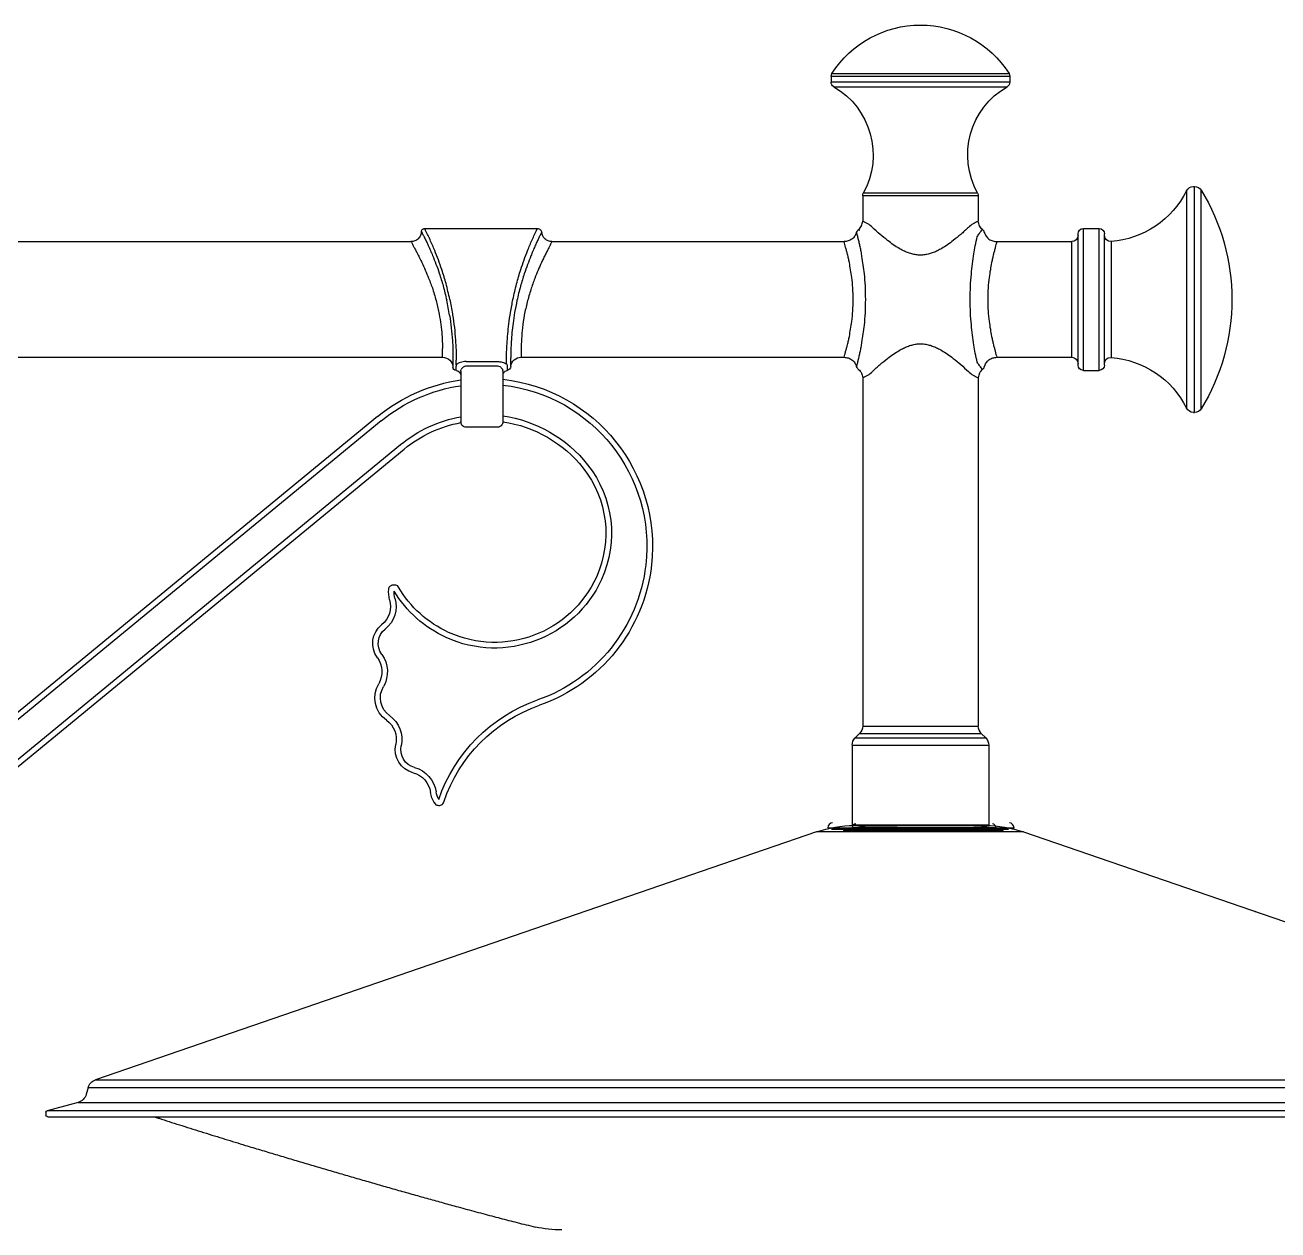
# Model space of a CAD drawing. Extents: x 31 to 149, y 42 to 256.
# Drawn here: x 60.93 to 103.48, y 211.37 to 252.29 of the extents above; entities that cross this region are included whole.
import ezdxf

# ---------------------------------------------------------------- set-up
doc = ezdxf.new("R2010")
doc.units = 0
doc.layers.add('LIVELLO_1', color=160, linetype='Continuous')

# ---------------------------------------------------------------- blocks, each defined once
blk = doc.blocks.new('AI9-BLK1')
at = {"layer": 'LIVELLO_1', "color": 7}
for p, q in [((-0.857, 101.782), (5.156, 101.782)), ((5.184, 101.685), (-0.884, 101.685)), ((-0.884, 101.685), (-0.884, 101.487)), ((5.184, 101.487), (-0.884, 101.487)), ((-0.795, 101.334), (5.092, 101.334)), ((5.184, 101.685), (5.184, 101.487)), ((11.419, 97.948), (11.457, 97.948)), ((11.457, 90.271), (11.457, 97.948)), ((4.112, 97.63), (0.187, 97.63)), ((0.187, 97.63), (0.187, 96.764)), ((4.09, 97.717), (0.206, 97.717)), ((4.112, 97.63), (4.112, 96.764)), ((11.181, 97.798), (11.181, 90.421)), ((11.685, 90.398), (11.685, 97.815)), ((-14.684, 96.519), (-10.866, 96.519)), ((7.502, 91.875), (7.502, 96.34)), ((7.68, 96.519), (8.216, 96.519)), ((7.68, 91.7), (7.68, 96.519)), ((8.216, 91.7), (8.216, 96.519)), ((8.397, 91.875), (8.397, 96.34)), ((-38.667, 96.072), (-15.154, 96.072)), ((-10.366, 96.072), (-0.444, 96.072)), ((4.741, 96.072), (7.287, 96.072)), ((7.287, 92.145), (7.287, 96.072)), ((8.622, 96.081), (8.622, 92.136)), ((-14.082, 92.145), (-14.082, 92.438)), ((-11.411, 92.408), (-11.411, 92.145)), ((-39.712, 92.145), (-14.082, 92.145)), ((-13.727, 92.143), (-13.727, 91.802)), ((-13.623, 91.887), (-13.623, 92.049)), ((-13.282, 91.999), (-12.208, 91.999)), ((-11.906, 91.923), (-11.906, 92.018)), ((-11.762, 91.831), (-11.762, 92.13)), ((-11.411, 92.145), (-0.444, 92.145)), ((4.741, 92.145), (7.287, 92.145)), ((-13.623, 91.7), (-13.623, 91.846)), ((-13.457, 91.68), (-13.457, 89.964)), ((-12.208, 91.841), (-13.282, 91.841)), ((-12.032, 91.684), (-12.032, 89.951)), ((-11.882, 91.85), (-11.882, 91.7)), ((7.68, 91.7), (8.216, 91.7)), ((0.187, 91.451), (0.187, 79.622)), ((4.112, 91.451), (4.112, 79.622)), ((11.419, 90.271), (11.457, 90.271)), ((-16.288, 90.136), (-34.076, 75.512)), ((-16.166, 89.982), (-33.953, 75.36)), ((-13.457, 89.949), (-13.457, 89.926)), ((-12.208, 89.769), (-13.282, 89.769)), ((-33.293, 74.556), (-15.505, 89.179)), ((-33.169, 74.409), (-15.383, 89.029)), ((0.187, 79.622), (4.112, 79.622)), ((-0.066, 79.226), (0.081, 79.371)), ((-0.066, 79.226), (4.364, 79.226)), ((0.081, 79.371), (4.214, 79.371)), ((4.364, 79.226), (4.214, 79.371)), ((-0.17, 78.97), (4.469, 78.97)), ((-0.17, 78.97), (-0.17, 76.264)), ((4.469, 78.97), (4.469, 76.264)), ((-0.998, 76.166), (5.328, 76.166)), ((-0.17, 76.264), (4.469, 76.264)), ((-0.17, 76.172), (4.715, 76.172)), ((-0.097, 76.243), (0.983, 76.243)), ((0.526, 76.233), (1.359, 76.233)), ((4.358, 76.243), (0.987, 76.243)), ((3.964, 76.233), (1.364, 76.233)), ((-1.382, 76.027), (-25.867, 67.607)), ((5.643, 76.027), (-1.382, 76.027)), ((5.139, 76.11), (-0.872, 76.11)), ((5.643, 76.027), (30.128, 67.607)), ((-26.12, 67.339), (-26.182, 67.118)), ((30.379, 67.339), (-26.12, 67.339)), ((-25.867, 67.607), (30.128, 67.607)), ((-26.46, 66.842), (-27.507, 66.56)), ((-26.46, 66.842), (30.719, 66.842)), ((-27.549, 66.504), (-27.549, 66.41)), ((31.766, 66.56), (-27.507, 66.56)), ((-27.49, 66.35), (31.75, 66.35))]:
    blk.add_line(p, q, dxfattribs=at)
blk.add_lwpolyline([(-13.457, 89.949), (-13.457, 89.955), (-13.457, 89.964)], dxfattribs=at)
for points in [[(-0.857, 101.782), (-0.2, 102.808), (0.932, 103.427), (2.148, 103.427)], [(2.148, 103.427), (3.365, 103.427), (4.498, 102.808), (5.156, 101.782)], [(-0.884, 101.685), (-0.884, 101.72), (-0.876, 101.753), (-0.857, 101.782)], [(5.156, 101.782), (5.17, 101.753), (5.184, 101.72), (5.184, 101.685)], [(-0.795, 101.334), (-0.855, 101.365), (-0.884, 101.423), (-0.884, 101.487)], [(-0.795, 101.334), (0.47, 100.6), (0.914, 98.993), (0.206, 97.717)], [(4.09, 97.717), (3.382, 98.993), (3.828, 100.6), (5.092, 101.334)], [(5.184, 101.487), (5.184, 101.423), (5.145, 101.365), (5.092, 101.334)], [(11.181, 97.798), (11.226, 97.886), (11.319, 97.948), (11.419, 97.948)], [(11.457, 97.948), (11.551, 97.948), (11.636, 97.894), (11.685, 97.815)], [(0.187, 97.63), (0.187, 97.663), (0.194, 97.691), (0.206, 97.717)], [(4.09, 97.717), (4.103, 97.691), (4.112, 97.663), (4.112, 97.63)], [(11.181, 97.798), (10.692, 96.814), (9.718, 96.16), (8.622, 96.081)], [(11.685, 97.815), (12.364, 96.7), (12.725, 95.414), (12.725, 94.11)], [(7.502, 96.284), (7.502, 96.17), (7.408, 96.072), (7.287, 96.072)], [(7.502, 96.34), (7.502, 96.438), (7.581, 96.519), (7.68, 96.519)], [(8.216, 96.519), (8.316, 96.519), (8.397, 96.438), (8.397, 96.34)], [(-14.082, 92.145), (-13.889, 92.145), (-13.733, 91.993), (-13.727, 91.802)], [(-11.762, 91.831), (-11.746, 92.008), (-11.589, 92.145), (-11.411, 92.145)], [(7.287, 92.145), (7.408, 92.145), (7.502, 92.049), (7.502, 91.931)], [(8.622, 92.136), (9.718, 92.056), (10.692, 91.403), (11.181, 90.421)], [(-13.623, 91.7), (-13.68, 91.7), (-13.723, 91.75), (-13.727, 91.802)], [(-13.623, 91.7), (-13.531, 91.692), (-13.457, 91.615), (-13.457, 91.519)], [(-12.014, 91.607), (-11.987, 91.659), (-11.941, 91.692), (-11.882, 91.7)], [(-11.762, 91.831), (-11.772, 91.765), (-11.819, 91.711), (-11.882, 91.7)], [(7.68, 91.7), (7.581, 91.7), (7.502, 91.779), (7.502, 91.875)], [(8.397, 91.875), (8.397, 91.779), (8.316, 91.7), (8.216, 91.7)], [(-16.288, 90.136), (-15.475, 90.799), (-14.498, 91.231), (-13.457, 91.374)], [(-16.166, 89.982), (-15.39, 90.62), (-14.454, 91.038), (-13.457, 91.179)], [(11.419, 90.271), (11.319, 90.271), (11.226, 90.33), (11.181, 90.421)], [(-15.505, 89.179), (-14.914, 89.663), (-14.21, 89.991), (-13.457, 90.126)], [(-15.383, 89.029), (-14.826, 89.486), (-14.165, 89.796), (-13.457, 89.926)], [(-12.032, 90.153), (-10.894, 89.991), (-9.864, 89.397), (-9.154, 88.497)], [(-12.032, 89.958), (-10.955, 89.796), (-9.979, 89.233), (-9.305, 88.379)], [(-9.154, 88.497), (-8.276, 87.39), (-8.097, 85.885), (-8.68, 84.603)], [(-15.88, 83.913), (-15.909, 84.03), (-15.922, 84.148), (-15.909, 84.267)], [(-15.88, 83.913), (-15.788, 83.6), (-15.892, 83.265), (-16.15, 83.06)], [(-15.699, 83.967), (-15.586, 83.579), (-15.718, 83.166), (-16.032, 82.916)], [(-15.699, 83.967), (-15.72, 84.046), (-15.732, 84.129), (-15.726, 84.208)], [(-16.294, 81.944), (-16.554, 82.298), (-16.487, 82.794), (-16.15, 83.06)], [(-16.146, 82.054), (-16.343, 82.329), (-16.294, 82.709), (-16.032, 82.916)], [(-16.294, 81.944), (-16.105, 81.685), (-16.087, 81.336), (-16.249, 81.059)], [(-16.146, 82.054), (-15.909, 81.735), (-15.89, 81.305), (-16.087, 80.962)], [(-15.986, 79.82), (-16.383, 80.102), (-16.503, 80.644), (-16.249, 81.059)], [(-15.88, 79.975), (-16.194, 80.198), (-16.288, 80.632), (-16.087, 80.962)], [(-14.21, 77.128), (-13.672, 78.713), (-12.427, 79.959), (-10.853, 80.509)], [(-14.037, 77.042), (-13.518, 78.584), (-12.319, 79.795), (-10.786, 80.328)], [(-15.986, 79.82), (-15.726, 79.637), (-15.598, 79.311), (-15.669, 78.995)], [(-15.88, 79.975), (-15.554, 79.745), (-15.401, 79.344), (-15.484, 78.953)], [(0.187, 79.622), (0.187, 79.529), (0.147, 79.437), (0.081, 79.371)], [(4.214, 79.371), (4.152, 79.437), (4.112, 79.529), (4.112, 79.622)], [(-0.17, 78.97), (-0.17, 79.068), (-0.133, 79.155), (-0.066, 79.226)], [(4.364, 79.226), (4.431, 79.155), (4.469, 79.068), (4.469, 78.97)], [(-15.082, 78.033), (-15.501, 78.141), (-15.76, 78.569), (-15.669, 78.995)], [(-15.03, 78.216), (-15.354, 78.301), (-15.554, 78.627), (-15.484, 78.953)], [(-15.082, 78.033), (-14.764, 77.954), (-14.533, 77.686), (-14.49, 77.369)], [(-15.03, 78.216), (-14.644, 78.114), (-14.356, 77.786), (-14.301, 77.391)], [(-14.354, 77.005), (-14.423, 77.115), (-14.469, 77.236), (-14.49, 77.369)], [(-14.21, 77.128), (-14.256, 77.209), (-14.286, 77.298), (-14.301, 77.391)], [(-1.382, 76.027), (-0.97, 76.17), (-0.535, 76.243), (-0.097, 76.243)], [(-0.838, 76.338), (-0.925, 76.328), (-0.989, 76.258), (-0.998, 76.166)], [(-0.046, 76.305), (-0.115, 76.297), (-0.164, 76.241), (-0.17, 76.172)], [(3.964, 76.233), (4.303, 76.233), (4.638, 76.174), (4.958, 76.064)], [(4.358, 76.243), (4.794, 76.243), (5.23, 76.17), (5.643, 76.027)], [(4.715, 76.172), (4.707, 76.241), (4.654, 76.297), (4.592, 76.305)], [(5.328, 76.166), (5.32, 76.258), (5.251, 76.328), (5.17, 76.338)], [(-26.12, 67.339), (-26.086, 67.465), (-25.993, 67.565), (-25.867, 67.607)], [(-26.182, 67.118), (-26.218, 66.981), (-26.324, 66.878), (-26.46, 66.842)], [(-27.549, 66.504), (-27.549, 66.531), (-27.533, 66.554), (-27.507, 66.56)], [(-27.49, 66.35), (-27.521, 66.35), (-27.549, 66.379), (-27.549, 66.41)], [(-10.029, 62.51), (-10.33, 62.51), (-10.632, 62.541), (-10.926, 62.609)]]:
    blk.add_open_spline(points, degree=3, dxfattribs=at)
for points, knots in [([(0.043, 96.479), (0.086, 96.521), (0.126, 96.558), (0.147, 96.61), (0.173, 96.652), (0.177, 96.712), (0.187, 96.764)], [0, 0, 0, 0, 1, 1, 1, 2, 2, 2, 2]), ([(0.517, 96.556), (0.47, 96.6), (0.419, 96.644), (0.362, 96.677), (0.309, 96.714), (0.244, 96.739), (0.187, 96.764)], [0, 0, 0, 0, 1, 1, 1, 2, 2, 2, 2]), ([(4.112, 96.764), (4.05, 96.739), (3.99, 96.714), (3.937, 96.677), (3.879, 96.644), (3.828, 96.6), (3.779, 96.556)], [0, 0, 0, 0, 1, 1, 1, 2, 2, 2, 2]), ([(4.252, 96.479), (4.214, 96.521), (4.173, 96.558), (4.152, 96.61), (4.127, 96.652), (4.122, 96.712), (4.112, 96.764)], [0, 0, 0, 0, 1, 1, 1, 2, 2, 2, 2]), ([(-14.796, 96.415), (-14.807, 96.372), (-14.807, 96.322), (-14.826, 96.282), (-14.845, 96.243), (-14.871, 96.201), (-14.907, 96.172), (-14.941, 96.137), (-14.981, 96.112), (-15.02, 96.097), (-15.06, 96.085), (-15.111, 96.077), (-15.154, 96.072)], [0, 0, 0, 0, 1, 1, 1, 2, 2, 2, 3, 3, 3, 4, 4, 4, 4]), ([(-14.796, 96.415), (-14.796, 96.43), (-14.79, 96.448), (-14.784, 96.463), (-14.778, 96.477), (-14.766, 96.488), (-14.752, 96.494), (-14.746, 96.509), (-14.733, 96.511), (-14.72, 96.511), (-14.713, 96.519), (-14.699, 96.519), (-14.69, 96.519)], [0, 0, 0, 0, 1, 1, 1, 2, 2, 2, 3, 3, 3, 4, 4, 4, 4]), ([(-14.796, 96.415), (-14.778, 96.382), (-14.76, 96.342), (-14.746, 96.309), (-14.727, 96.274), (-14.705, 96.241), (-14.69, 96.201), (-14.667, 96.16), (-14.646, 96.112), (-14.624, 96.068), (-14.605, 96.025), (-14.579, 95.981), (-14.565, 95.937), (-14.539, 95.883), (-14.516, 95.829), (-14.492, 95.771), (-14.469, 95.719), (-14.443, 95.659), (-14.423, 95.605), (-14.38, 95.505), (-14.341, 95.41), (-14.305, 95.31), (-14.267, 95.21), (-14.224, 95.107), (-14.195, 95.001), (-14.145, 94.859), (-14.101, 94.712), (-14.058, 94.573), (-14.019, 94.409), (-13.978, 94.247), (-13.94, 94.085)], [0, 0, 0, 0, 1, 1, 1, 2, 2, 2, 3, 3, 3, 4, 4, 4, 5, 5, 5, 6, 6, 6, 7, 7, 7, 8, 8, 8, 9, 9, 9, 10, 10, 10, 10]), ([(-13.835, 94.11), (-13.875, 94.286), (-13.916, 94.463), (-13.962, 94.646), (-14.007, 94.801), (-14.052, 94.963), (-14.108, 95.123), (-14.145, 95.229), (-14.184, 95.341), (-14.224, 95.458), (-14.263, 95.559), (-14.305, 95.667), (-14.348, 95.769), (-14.374, 95.831), (-14.399, 95.894), (-14.423, 95.954), (-14.454, 96.014), (-14.48, 96.081), (-14.506, 96.137), (-14.533, 96.201), (-14.565, 96.263), (-14.59, 96.317), (-14.62, 96.382), (-14.652, 96.44), (-14.684, 96.502)], [0, 0, 0, 0, 1, 1, 1, 2, 2, 2, 3, 3, 3, 4, 4, 4, 5, 5, 5, 6, 6, 6, 7, 7, 7, 8, 8, 8, 8]), ([(-11.906, 92.018), (-11.904, 92.122), (-11.904, 92.224), (-11.904, 92.325), (-11.902, 92.419), (-11.896, 92.508), (-11.892, 92.6), (-11.882, 92.714), (-11.876, 92.824), (-11.866, 92.936), (-11.851, 93.046), (-11.845, 93.162), (-11.827, 93.277), (-11.813, 93.41), (-11.795, 93.54), (-11.772, 93.671), (-11.75, 93.815), (-11.717, 93.964), (-11.691, 94.11), (-11.651, 94.286), (-11.614, 94.463), (-11.566, 94.641), (-11.525, 94.799), (-11.478, 94.963), (-11.423, 95.123), (-11.387, 95.229), (-11.351, 95.339), (-11.31, 95.453), (-11.273, 95.559), (-11.234, 95.663), (-11.194, 95.765), (-11.168, 95.831), (-11.145, 95.894), (-11.115, 95.954), (-11.092, 96.014), (-11.064, 96.081), (-11.038, 96.137), (-11.013, 96.201), (-10.983, 96.259), (-10.955, 96.317), (-10.926, 96.382), (-10.898, 96.44), (-10.866, 96.502)], [0, 0, 0, 0, 1, 1, 1, 2, 2, 2, 3, 3, 3, 4, 4, 4, 5, 5, 5, 6, 6, 6, 7, 7, 7, 8, 8, 8, 9, 9, 9, 10, 10, 10, 11, 11, 11, 12, 12, 12, 13, 13, 13, 14, 14, 14, 14]), ([(-10.715, 96.386), (-10.737, 96.355), (-10.754, 96.322), (-10.768, 96.284), (-10.79, 96.251), (-10.804, 96.216), (-10.821, 96.18), (-10.841, 96.137), (-10.866, 96.091), (-10.888, 96.047), (-10.902, 96.004), (-10.924, 95.96), (-10.942, 95.917), (-10.971, 95.861), (-10.991, 95.809), (-11.015, 95.75), (-11.038, 95.694), (-11.062, 95.642), (-11.081, 95.586), (-11.123, 95.491), (-11.157, 95.395), (-11.194, 95.291), (-11.232, 95.192), (-11.271, 95.092), (-11.306, 94.984), (-11.351, 94.845), (-11.393, 94.699), (-11.434, 94.558), (-11.478, 94.398), (-11.517, 94.238), (-11.553, 94.074)], [0, 0, 0, 0, 1, 1, 1, 2, 2, 2, 3, 3, 3, 4, 4, 4, 5, 5, 5, 6, 6, 6, 7, 7, 7, 8, 8, 8, 9, 9, 9, 10, 10, 10, 10]), ([(-10.859, 96.519), (-10.841, 96.519), (-10.823, 96.517), (-10.806, 96.511), (-10.792, 96.502), (-10.772, 96.488), (-10.766, 96.477), (-10.749, 96.469), (-10.739, 96.455), (-10.728, 96.44), (-10.725, 96.423), (-10.721, 96.405), (-10.715, 96.386)], [0, 0, 0, 0, 1, 1, 1, 2, 2, 2, 3, 3, 3, 4, 4, 4, 4]), ([(-10.366, 96.072), (-10.405, 96.077), (-10.449, 96.081), (-10.49, 96.095), (-10.53, 96.11), (-10.571, 96.133), (-10.602, 96.162), (-10.634, 96.191), (-10.664, 96.228), (-10.679, 96.266), (-10.696, 96.305), (-10.705, 96.346), (-10.715, 96.386)], [0, 0, 0, 0, 1, 1, 1, 2, 2, 2, 3, 3, 3, 4, 4, 4, 4]), ([(-0.019, 96.386), (-0.038, 96.346), (-0.058, 96.301), (-0.08, 96.263), (-0.106, 96.222), (-0.138, 96.187), (-0.178, 96.16), (-0.221, 96.133), (-0.261, 96.11), (-0.306, 96.095), (-0.351, 96.081), (-0.399, 96.077), (-0.444, 96.072)], [0, 0, 0, 0, 1, 1, 1, 2, 2, 2, 3, 3, 3, 4, 4, 4, 4]), ([(-0.019, 96.386), (-0.008, 96.407), (-0.004, 96.428), (0.005, 96.44), (0.013, 96.457), (0.025, 96.469), (0.043, 96.479)], [0, 0, 0, 0, 1, 1, 1, 2, 2, 2, 2]), ([(0.291, 94.11), (0.285, 94.259), (0.285, 94.413), (0.277, 94.566), (0.27, 94.704), (0.26, 94.843), (0.244, 94.98), (0.234, 95.078), (0.222, 95.181), (0.206, 95.279), (0.194, 95.375), (0.177, 95.472), (0.163, 95.566), (0.155, 95.618), (0.147, 95.676), (0.134, 95.734), (0.126, 95.782), (0.115, 95.838), (0.102, 95.894), (0.092, 95.937), (0.081, 95.983), (0.072, 96.027), (0.062, 96.072), (0.049, 96.118), (0.037, 96.168), (0.025, 96.201), (0.021, 96.243), (0.011, 96.28), (0.003, 96.313), (-0.008, 96.353), (-0.019, 96.386)], [0, 0, 0, 0, 1, 1, 1, 2, 2, 2, 3, 3, 3, 4, 4, 4, 5, 5, 5, 6, 6, 6, 7, 7, 7, 8, 8, 8, 9, 9, 9, 10, 10, 10, 10]), ([(0.043, 96.479), (0.049, 96.477), (0.053, 96.469), (0.055, 96.463), (0.062, 96.463), (0.064, 96.457), (0.07, 96.455)], [0, 0, 0, 0, 1, 1, 1, 2, 2, 2, 2]), ([(3.779, 96.556), (3.692, 96.477), (3.603, 96.394), (3.518, 96.313), (3.433, 96.249), (3.35, 96.178), (3.262, 96.112), (3.201, 96.058), (3.133, 96.014), (3.069, 95.966), (3.002, 95.923), (2.935, 95.877), (2.87, 95.838), (2.825, 95.813), (2.775, 95.786), (2.731, 95.763), (2.678, 95.74), (2.639, 95.719), (2.584, 95.701), (2.54, 95.682), (2.491, 95.667), (2.442, 95.657), (2.395, 95.642), (2.346, 95.632), (2.294, 95.626), (2.244, 95.618), (2.199, 95.613), (2.148, 95.613), (2.099, 95.613), (2.048, 95.618), (2.002, 95.626), (1.953, 95.632), (1.9, 95.642), (1.853, 95.657), (1.806, 95.667), (1.752, 95.682), (1.708, 95.701), (1.659, 95.719), (1.614, 95.744), (1.568, 95.763), (1.517, 95.786), (1.476, 95.813), (1.429, 95.838), (1.362, 95.877), (1.296, 95.923), (1.227, 95.966), (1.164, 96.014), (1.098, 96.06), (1.034, 96.112), (0.947, 96.178), (0.859, 96.249), (0.78, 96.317), (0.689, 96.394), (0.604, 96.477), (0.517, 96.556)], [0, 0, 0, 0, 1, 1, 1, 2, 2, 2, 3, 3, 3, 4, 4, 4, 5, 5, 5, 6, 6, 6, 7, 7, 7, 8, 8, 8, 9, 9, 9, 10, 10, 10, 11, 11, 11, 12, 12, 12, 13, 13, 13, 14, 14, 14, 15, 15, 15, 16, 16, 16, 17, 17, 17, 18, 18, 18, 18]), ([(3.835, 94.11), (3.841, 94.259), (3.841, 94.413), (3.848, 94.566), (3.854, 94.699), (3.861, 94.832), (3.877, 94.971), (3.889, 95.086), (3.899, 95.204), (3.916, 95.32), (3.928, 95.431), (3.944, 95.547), (3.96, 95.657), (3.978, 95.75), (3.995, 95.844), (4.011, 95.933), (4.033, 96.035), (4.056, 96.137), (4.076, 96.241)], [0, 0, 0, 0, 1, 1, 1, 2, 2, 2, 3, 3, 3, 4, 4, 4, 5, 5, 5, 6, 6, 6, 6]), ([(4.076, 96.241), (4.103, 96.28), (4.122, 96.313), (4.152, 96.353), (4.173, 96.386), (4.203, 96.423), (4.23, 96.457), (4.234, 96.463), (4.237, 96.463), (4.246, 96.469), (4.246, 96.477), (4.248, 96.477), (4.252, 96.479)], [0, 0, 0, 0, 1, 1, 1, 2, 2, 2, 3, 3, 3, 4, 4, 4, 4]), ([(4.252, 96.479), (4.267, 96.469), (4.279, 96.457), (4.295, 96.44), (4.303, 96.428), (4.307, 96.407), (4.317, 96.386)], [0, 0, 0, 0, 1, 1, 1, 2, 2, 2, 2]), ([(4.317, 96.386), (4.335, 96.342), (4.352, 96.301), (4.378, 96.263), (4.403, 96.222), (4.441, 96.187), (4.475, 96.16), (4.514, 96.128), (4.556, 96.11), (4.601, 96.095), (4.648, 96.081), (4.694, 96.077), (4.741, 96.072)], [0, 0, 0, 0, 1, 1, 1, 2, 2, 2, 3, 3, 3, 4, 4, 4, 4]), ([(8.622, 96.081), (8.506, 96.072), (8.403, 96.16), (8.397, 96.274), (8.397, 96.274), (8.397, 96.295), (8.397, 96.295)], [0, 0, 0, 0, 1, 1, 1, 2, 2, 2, 2]), ([(-15.154, 96.072), (-15.137, 96.043), (-15.119, 96.014), (-15.103, 95.981), (-15.086, 95.948), (-15.071, 95.919), (-15.052, 95.888), (-15.03, 95.848), (-15.009, 95.809), (-14.99, 95.769), (-14.967, 95.734), (-14.95, 95.692), (-14.928, 95.657), (-14.901, 95.605), (-14.877, 95.555), (-14.856, 95.505), (-14.831, 95.464), (-14.807, 95.41), (-14.784, 95.366), (-14.746, 95.279), (-14.705, 95.192), (-14.667, 95.104), (-14.628, 95.015), (-14.59, 94.924), (-14.554, 94.83), (-14.504, 94.704), (-14.456, 94.579), (-14.411, 94.45), (-14.367, 94.309), (-14.329, 94.166), (-14.286, 94.022)], [0, 0, 0, 0, 1, 1, 1, 2, 2, 2, 3, 3, 3, 4, 4, 4, 5, 5, 5, 6, 6, 6, 7, 7, 7, 8, 8, 8, 9, 9, 9, 10, 10, 10, 10]), ([(-10.366, 96.072), (-10.379, 96.043), (-10.396, 96.01), (-10.413, 95.981), (-10.428, 95.948), (-10.447, 95.919), (-10.462, 95.888), (-10.481, 95.848), (-10.5, 95.809), (-10.522, 95.769), (-10.543, 95.734), (-10.562, 95.688), (-10.583, 95.651), (-10.607, 95.599), (-10.632, 95.555), (-10.654, 95.505), (-10.677, 95.46), (-10.705, 95.41), (-10.721, 95.36), (-10.766, 95.275), (-10.8, 95.19), (-10.836, 95.098), (-10.877, 95.007), (-10.91, 94.92), (-10.949, 94.826), (-10.995, 94.697), (-11.044, 94.573), (-11.081, 94.446), (-11.127, 94.303), (-11.168, 94.157), (-11.206, 94.016)], [0, 0, 0, 0, 1, 1, 1, 2, 2, 2, 3, 3, 3, 4, 4, 4, 5, 5, 5, 6, 6, 6, 7, 7, 7, 8, 8, 8, 9, 9, 9, 10, 10, 10, 10]), ([(-0.138, 94.11), (-0.138, 94.241), (-0.144, 94.367), (-0.151, 94.502), (-0.16, 94.621), (-0.168, 94.737), (-0.184, 94.857), (-0.194, 94.943), (-0.206, 95.028), (-0.223, 95.117), (-0.236, 95.198), (-0.253, 95.279), (-0.265, 95.362), (-0.276, 95.403), (-0.287, 95.458), (-0.296, 95.503), (-0.306, 95.547), (-0.316, 95.597), (-0.33, 95.642), (-0.338, 95.68), (-0.349, 95.719), (-0.359, 95.761), (-0.368, 95.8), (-0.379, 95.838), (-0.393, 95.877), (-0.399, 95.91), (-0.408, 95.944), (-0.419, 95.975), (-0.429, 96.006), (-0.438, 96.037), (-0.444, 96.072)], [0, 0, 0, 0, 1, 1, 1, 2, 2, 2, 3, 3, 3, 4, 4, 4, 5, 5, 5, 6, 6, 6, 7, 7, 7, 8, 8, 8, 9, 9, 9, 10, 10, 10, 10]), ([(4.741, 96.072), (4.737, 96.037), (4.726, 96.006), (4.713, 95.975), (4.707, 95.944), (4.694, 95.91), (4.688, 95.877), (4.677, 95.838), (4.666, 95.8), (4.658, 95.761), (4.648, 95.719), (4.636, 95.68), (4.626, 95.642), (4.616, 95.597), (4.605, 95.547), (4.594, 95.503), (4.586, 95.458), (4.575, 95.403), (4.565, 95.362), (4.549, 95.279), (4.533, 95.198), (4.522, 95.117), (4.504, 95.028), (4.492, 94.943), (4.482, 94.857), (4.467, 94.737), (4.452, 94.621), (4.445, 94.502), (4.441, 94.367), (4.437, 94.241), (4.433, 94.11)], [0, 0, 0, 0, 1, 1, 1, 2, 2, 2, 3, 3, 3, 4, 4, 4, 5, 5, 5, 6, 6, 6, 7, 7, 7, 8, 8, 8, 9, 9, 9, 10, 10, 10, 10]), ([(-13.844, 93.57), (-13.859, 93.659), (-13.873, 93.746), (-13.887, 93.829), (-13.905, 93.914), (-13.92, 93.999), (-13.94, 94.085)], [0, 0, 0, 0, 1, 1, 1, 2, 2, 2, 2]), ([(-13.835, 94.11), (-13.822, 94.029), (-13.806, 93.95), (-13.79, 93.869), (-13.771, 93.783), (-13.763, 93.703), (-13.745, 93.622), (-13.745, 93.615), (-13.744, 93.611), (-13.739, 93.603), (-13.739, 93.603), (-13.739, 93.586), (-13.739, 93.586), (-13.716, 93.441), (-13.701, 93.302), (-13.68, 93.156), (-13.663, 93.015), (-13.652, 92.874), (-13.644, 92.728), (-13.633, 92.614), (-13.629, 92.506), (-13.623, 92.392), (-13.623, 92.282), (-13.623, 92.168), (-13.623, 92.049)], [0, 0, 0, 0, 1, 1, 1, 2, 2, 2, 3, 3, 3, 4, 4, 4, 5, 5, 5, 6, 6, 6, 7, 7, 7, 8, 8, 8, 8]), ([(-11.553, 94.074), (-11.583, 93.941), (-11.608, 93.804), (-11.634, 93.671), (-11.655, 93.549), (-11.677, 93.426), (-11.685, 93.302), (-11.702, 93.192), (-11.713, 93.092), (-11.726, 92.986), (-11.734, 92.88), (-11.74, 92.776), (-11.748, 92.672), (-11.75, 92.589), (-11.758, 92.5), (-11.76, 92.419), (-11.762, 92.321), (-11.762, 92.228), (-11.762, 92.13)], [0, 0, 0, 0, 1, 1, 1, 2, 2, 2, 3, 3, 3, 4, 4, 4, 5, 5, 5, 6, 6, 6, 6]), ([(-0.444, 92.145), (-0.438, 92.178), (-0.429, 92.209), (-0.419, 92.24), (-0.408, 92.272), (-0.399, 92.307), (-0.393, 92.344), (-0.379, 92.377), (-0.368, 92.419), (-0.359, 92.458), (-0.349, 92.496), (-0.338, 92.537), (-0.33, 92.573), (-0.316, 92.621), (-0.306, 92.668), (-0.296, 92.714), (-0.287, 92.762), (-0.276, 92.807), (-0.265, 92.855), (-0.253, 92.938), (-0.236, 93.021), (-0.223, 93.1), (-0.206, 93.185), (-0.194, 93.277), (-0.184, 93.362), (-0.168, 93.476), (-0.16, 93.601), (-0.151, 93.715), (-0.144, 93.848), (-0.138, 93.979), (-0.138, 94.11)], [0, 0, 0, 0, 1, 1, 1, 2, 2, 2, 3, 3, 3, 4, 4, 4, 5, 5, 5, 6, 6, 6, 7, 7, 7, 8, 8, 8, 9, 9, 9, 10, 10, 10, 10]), ([(-0.019, 91.831), (-0.008, 91.864), (0.003, 91.904), (0.011, 91.937), (0.021, 91.974), (0.025, 92.018), (0.037, 92.049), (0.049, 92.097), (0.062, 92.143), (0.072, 92.19), (0.081, 92.234), (0.092, 92.282), (0.102, 92.325), (0.115, 92.379), (0.126, 92.438), (0.134, 92.488), (0.147, 92.541), (0.155, 92.6), (0.163, 92.652), (0.177, 92.745), (0.194, 92.843), (0.206, 92.938), (0.222, 93.036), (0.234, 93.14), (0.244, 93.237), (0.26, 93.376), (0.27, 93.513), (0.277, 93.653), (0.285, 93.804), (0.285, 93.956), (0.291, 94.11)], [0, 0, 0, 0, 1, 1, 1, 2, 2, 2, 3, 3, 3, 4, 4, 4, 5, 5, 5, 6, 6, 6, 7, 7, 7, 8, 8, 8, 9, 9, 9, 10, 10, 10, 10]), ([(4.076, 91.979), (4.056, 92.08), (4.033, 92.18), (4.011, 92.282), (3.995, 92.373), (3.978, 92.469), (3.96, 92.558), (3.944, 92.67), (3.928, 92.787), (3.916, 92.896), (3.899, 93.015), (3.889, 93.129), (3.877, 93.25), (3.861, 93.385), (3.854, 93.518), (3.848, 93.653), (3.841, 93.804), (3.841, 93.956), (3.835, 94.11)], [0, 0, 0, 0, 1, 1, 1, 2, 2, 2, 3, 3, 3, 4, 4, 4, 5, 5, 5, 6, 6, 6, 6]), ([(4.433, 94.11), (4.437, 93.979), (4.441, 93.848), (4.445, 93.715), (4.452, 93.601), (4.467, 93.476), (4.482, 93.362), (4.492, 93.277), (4.504, 93.185), (4.522, 93.1), (4.533, 93.021), (4.549, 92.938), (4.565, 92.855), (4.575, 92.807), (4.586, 92.762), (4.594, 92.714), (4.605, 92.668), (4.616, 92.621), (4.626, 92.573), (4.636, 92.537), (4.648, 92.496), (4.658, 92.458), (4.666, 92.419), (4.677, 92.377), (4.688, 92.344), (4.694, 92.307), (4.707, 92.272), (4.713, 92.24), (4.726, 92.209), (4.737, 92.178), (4.741, 92.145)], [0, 0, 0, 0, 1, 1, 1, 2, 2, 2, 3, 3, 3, 4, 4, 4, 5, 5, 5, 6, 6, 6, 7, 7, 7, 8, 8, 8, 9, 9, 9, 10, 10, 10, 10]), ([(12.725, 94.11), (12.725, 92.805), (12.364, 91.515), (11.685, 90.398), (11.636, 90.321), (11.551, 90.271), (11.457, 90.271)], [0, 0, 0, 0, 1, 1, 1, 2, 2, 2, 2]), ([(-14.286, 94.022), (-14.271, 93.954), (-14.254, 93.887), (-14.24, 93.815), (-14.222, 93.746), (-14.208, 93.677), (-14.195, 93.609)], [0, 0, 0, 0, 1, 1, 1, 2, 2, 2, 2]), ([(-14.195, 93.609), (-14.175, 93.489), (-14.152, 93.37), (-14.135, 93.258), (-14.12, 93.142), (-14.114, 93.021), (-14.101, 92.905)], [0, 0, 0, 0, 1, 1, 1, 2, 2, 2, 2]), ([(-11.206, 94.016), (-11.238, 93.871), (-11.277, 93.723), (-11.306, 93.576), (-11.332, 93.434), (-11.351, 93.289), (-11.368, 93.15), (-11.383, 93.021), (-11.393, 92.896), (-11.399, 92.77), (-11.405, 92.652), (-11.409, 92.529), (-11.411, 92.408)], [0, 0, 0, 0, 1, 1, 1, 2, 2, 2, 3, 3, 3, 4, 4, 4, 4]), ([(-13.844, 93.57), (-13.822, 93.433), (-13.797, 93.285), (-13.784, 93.144), (-13.765, 92.998), (-13.757, 92.853), (-13.745, 92.714), (-13.739, 92.612), (-13.733, 92.519), (-13.731, 92.425), (-13.729, 92.332), (-13.727, 92.234), (-13.727, 92.143)], [0, 0, 0, 0, 1, 1, 1, 2, 2, 2, 3, 3, 3, 4, 4, 4, 4]), ([(-14.101, 92.905), (-14.094, 92.826), (-14.09, 92.745), (-14.09, 92.67), (-14.082, 92.591), (-14.082, 92.512), (-14.082, 92.438)], [0, 0, 0, 0, 1, 1, 1, 2, 2, 2, 2]), ([(0.517, 91.663), (0.604, 91.74), (0.689, 91.821), (0.78, 91.904), (0.859, 91.968), (0.947, 92.039), (1.034, 92.105), (1.098, 92.157), (1.164, 92.205), (1.23, 92.253), (1.296, 92.296), (1.362, 92.334), (1.429, 92.377), (1.476, 92.404), (1.521, 92.427), (1.568, 92.454), (1.614, 92.477), (1.659, 92.496), (1.708, 92.514), (1.752, 92.533), (1.806, 92.55), (1.853, 92.562), (1.9, 92.573), (1.953, 92.587), (2.002, 92.591), (2.053, 92.6), (2.099, 92.6), (2.148, 92.6), (2.199, 92.6), (2.244, 92.6), (2.294, 92.591), (2.346, 92.587), (2.395, 92.573), (2.446, 92.562), (2.491, 92.55), (2.54, 92.533), (2.584, 92.514), (2.639, 92.496), (2.678, 92.477), (2.731, 92.454), (2.775, 92.427), (2.825, 92.404), (2.87, 92.377), (2.935, 92.334), (3.002, 92.296), (3.069, 92.253), (3.133, 92.205), (3.201, 92.157), (3.262, 92.105), (3.35, 92.039), (3.433, 91.968), (3.518, 91.9), (3.603, 91.821), (3.692, 91.74), (3.779, 91.663)], [0, 0, 0, 0, 1, 1, 1, 2, 2, 2, 3, 3, 3, 4, 4, 4, 5, 5, 5, 6, 6, 6, 7, 7, 7, 8, 8, 8, 9, 9, 9, 10, 10, 10, 11, 11, 11, 12, 12, 12, 13, 13, 13, 14, 14, 14, 15, 15, 15, 16, 16, 16, 17, 17, 17, 18, 18, 18, 18]), ([(-13.282, 91.999), (-13.314, 91.997), (-13.346, 91.997), (-13.38, 91.991), (-13.412, 91.989), (-13.446, 91.979), (-13.473, 91.968), (-13.503, 91.962), (-13.529, 91.954), (-13.559, 91.937), (-13.576, 91.924), (-13.599, 91.906), (-13.623, 91.887)], [0, 0, 0, 0, 1, 1, 1, 2, 2, 2, 3, 3, 3, 4, 4, 4, 4]), ([(-12.208, 91.999), (-12.158, 91.997), (-12.102, 91.993), (-12.055, 91.979), (-12.004, 91.966), (-11.953, 91.939), (-11.906, 91.923)], [0, 0, 0, 0, 1, 1, 1, 2, 2, 2, 2]), ([(-11.906, 91.923), (-11.902, 91.908), (-11.892, 91.896), (-11.892, 91.887), (-11.882, 91.875), (-11.882, 91.862), (-11.882, 91.85)], [0, 0, 0, 0, 1, 1, 1, 2, 2, 2, 2]), ([(-0.444, 92.145), (-0.399, 92.141), (-0.355, 92.136), (-0.306, 92.122), (-0.263, 92.112), (-0.221, 92.089), (-0.182, 92.056), (-0.144, 92.028), (-0.106, 91.997), (-0.08, 91.956), (-0.058, 91.916), (-0.038, 91.873), (-0.019, 91.831)], [0, 0, 0, 0, 1, 1, 1, 2, 2, 2, 3, 3, 3, 4, 4, 4, 4]), ([(4.252, 91.734), (4.248, 91.74), (4.246, 91.744), (4.241, 91.75), (4.234, 91.754), (4.23, 91.758), (4.228, 91.765), (4.203, 91.8), (4.173, 91.833), (4.152, 91.866), (4.124, 91.906), (4.103, 91.939), (4.076, 91.979)], [0, 0, 0, 0, 1, 1, 1, 2, 2, 2, 3, 3, 3, 4, 4, 4, 4]), ([(4.317, 91.831), (4.335, 91.868), (4.352, 91.914), (4.378, 91.954), (4.401, 91.993), (4.437, 92.028), (4.475, 92.056), (4.514, 92.087), (4.556, 92.107), (4.601, 92.122), (4.648, 92.136), (4.694, 92.141), (4.741, 92.145)], [0, 0, 0, 0, 1, 1, 1, 2, 2, 2, 3, 3, 3, 4, 4, 4, 4]), ([(8.397, 91.924), (8.397, 92.039), (8.488, 92.141), (8.612, 92.141), (8.612, 92.141), (8.618, 92.141), (8.622, 92.136)], [0, 0, 0, 0, 1, 1, 1, 2, 2, 2, 2]), ([(-13.623, 91.887), (-13.623, 91.881), (-13.623, 91.875), (-13.623, 91.866), (-13.623, 91.862), (-13.623, 91.856), (-13.623, 91.846)], [0, 0, 0, 0, 1, 1, 1, 2, 2, 2, 2]), ([(-13.457, 91.68), (-13.457, 91.688), (-13.457, 91.692), (-13.457, 91.7), (-13.457, 91.708), (-13.454, 91.713), (-13.448, 91.725)], [0, 0, 0, 0, 1, 1, 1, 2, 2, 2, 2]), ([(-13.282, 91.841), (-13.297, 91.841), (-13.317, 91.841), (-13.331, 91.833), (-13.353, 91.831), (-13.367, 91.819), (-13.382, 91.81), (-13.396, 91.798), (-13.412, 91.785), (-13.418, 91.771), (-13.435, 91.754), (-13.446, 91.74), (-13.448, 91.725)], [0, 0, 0, 0, 1, 1, 1, 2, 2, 2, 3, 3, 3, 4, 4, 4, 4]), ([(-12.059, 91.754), (-12.081, 91.781), (-12.095, 91.802), (-12.125, 91.819), (-12.148, 91.833), (-12.18, 91.837), (-12.208, 91.841)], [0, 0, 0, 0, 1, 1, 1, 2, 2, 2, 2]), ([(-12.032, 91.684), (-12.034, 91.698), (-12.034, 91.711), (-12.038, 91.725), (-12.042, 91.734), (-12.049, 91.75), (-12.059, 91.754)], [0, 0, 0, 0, 1, 1, 1, 2, 2, 2, 2]), ([(0.043, 91.734), (0.025, 91.75), (0.013, 91.763), (0.005, 91.775), (-0.004, 91.792), (-0.008, 91.81), (-0.019, 91.831)], [0, 0, 0, 0, 1, 1, 1, 2, 2, 2, 2]), ([(0.043, 91.734), (0.086, 91.698), (0.126, 91.659), (0.147, 91.611), (0.173, 91.561), (0.177, 91.505), (0.187, 91.451)], [0, 0, 0, 0, 1, 1, 1, 2, 2, 2, 2]), ([(0.187, 91.451), (0.244, 91.478), (0.309, 91.503), (0.362, 91.534), (0.419, 91.576), (0.47, 91.617), (0.517, 91.663)], [0, 0, 0, 0, 1, 1, 1, 2, 2, 2, 2]), ([(3.779, 91.663), (3.828, 91.617), (3.879, 91.576), (3.937, 91.534), (3.99, 91.503), (4.05, 91.478), (4.112, 91.451)], [0, 0, 0, 0, 1, 1, 1, 2, 2, 2, 2]), ([(4.252, 91.734), (4.214, 91.698), (4.173, 91.659), (4.152, 91.611), (4.127, 91.561), (4.122, 91.505), (4.112, 91.451)], [0, 0, 0, 0, 1, 1, 1, 2, 2, 2, 2]), ([(4.317, 91.831), (4.307, 91.81), (4.303, 91.792), (4.295, 91.775), (4.279, 91.763), (4.267, 91.75), (4.252, 91.734)], [0, 0, 0, 0, 1, 1, 1, 2, 2, 2, 2]), ([(-12.032, 91.397), (-8.897, 91.048), (-6.638, 88.223), (-6.985, 85.091), (-7.231, 82.902), (-8.71, 81.051), (-10.786, 80.328)], [0, 0, 0, 0, 1, 1, 1, 2, 2, 2, 2]), ([(-12.032, 91.202), (-9, 90.853), (-6.829, 88.115), (-7.18, 85.091), (-7.425, 82.987), (-8.852, 81.205), (-10.853, 80.509)], [0, 0, 0, 0, 1, 1, 1, 2, 2, 2, 2]), ([(-13.282, 89.769), (-13.303, 89.769), (-13.325, 89.777), (-13.343, 89.781), (-13.363, 89.789), (-13.382, 89.8), (-13.4, 89.818), (-13.418, 89.827), (-13.435, 89.845), (-13.437, 89.87), (-13.448, 89.889), (-13.454, 89.908), (-13.457, 89.926)], [0, 0, 0, 0, 1, 1, 1, 2, 2, 2, 3, 3, 3, 4, 4, 4, 4]), ([(-12.032, 89.951), (-12.034, 89.937), (-12.034, 89.924), (-12.038, 89.912), (-12.042, 89.901), (-12.042, 89.893), (-12.046, 89.881), (-12.049, 89.87), (-12.059, 89.86), (-12.063, 89.85), (-12.07, 89.841), (-12.079, 89.833), (-12.083, 89.821), (-12.102, 89.808), (-12.119, 89.793), (-12.142, 89.781), (-12.168, 89.777), (-12.187, 89.773), (-12.208, 89.769)], [0, 0, 0, 0, 1, 1, 1, 2, 2, 2, 3, 3, 3, 4, 4, 4, 5, 5, 5, 6, 6, 6, 6]), ([(-9.305, 88.379), (-8.475, 87.328), (-8.301, 85.903), (-8.858, 84.682), (-9.726, 82.779), (-11.974, 81.934), (-13.877, 82.802), (-14.59, 83.132), (-15.18, 83.662), (-15.577, 84.337)], [0, 0, 0, 0, 1, 1, 1, 2, 2, 2, 3, 3, 3, 3]), ([(-15.909, 84.267), (-15.903, 84.293), (-15.9, 84.314), (-15.89, 84.335), (-15.88, 84.35), (-15.862, 84.368), (-15.847, 84.385), (-15.835, 84.393), (-15.821, 84.399), (-15.809, 84.408), (-15.797, 84.412), (-15.781, 84.416), (-15.766, 84.422), (-15.752, 84.422), (-15.736, 84.422), (-15.72, 84.422), (-15.705, 84.422), (-15.694, 84.422), (-15.677, 84.416), (-15.656, 84.412), (-15.639, 84.406), (-15.622, 84.391), (-15.606, 84.375), (-15.586, 84.354), (-15.577, 84.337)], [0, 0, 0, 0, 1, 1, 1, 2, 2, 2, 3, 3, 3, 4, 4, 4, 5, 5, 5, 6, 6, 6, 7, 7, 7, 8, 8, 8, 8]), ([(-8.68, 84.603), (-9.592, 82.603), (-11.957, 81.72), (-13.96, 82.628), (-14.693, 82.966), (-15.309, 83.517), (-15.726, 84.208)], [0, 0, 0, 0, 1, 1, 1, 2, 2, 2, 2]), ([(-14.36, 77.042), (-14.36, 77.032), (-14.36, 77.03), (-14.36, 77.022), (-14.356, 77.015), (-14.356, 77.014), (-14.354, 77.005)], [0, 0, 0, 0, 1, 1, 1, 2, 2, 2, 2]), ([(-14.354, 77.005), (-14.34, 76.982), (-14.324, 76.966), (-14.305, 76.951), (-14.286, 76.941), (-14.267, 76.932), (-14.246, 76.93), (-14.224, 76.924), (-14.206, 76.924), (-14.182, 76.924), (-14.163, 76.93), (-14.139, 76.935), (-14.12, 76.945), (-14.101, 76.951), (-14.082, 76.964), (-14.072, 76.982), (-14.052, 76.999), (-14.044, 77.022), (-14.037, 77.042)], [0, 0, 0, 0, 1, 1, 1, 2, 2, 2, 3, 3, 3, 4, 4, 4, 5, 5, 5, 6, 6, 6, 6]), ([(4.958, 76.064), (4.958, 76.064), (-0.468, 76.064), (-0.468, 76.064), (-0.149, 76.174), (0.187, 76.233), (0.526, 76.233)], [0, 0, 0, 0, 1, 1, 1, 2, 2, 2, 2]), ([(3.956, 76.233), (3.956, 76.228), (3.96, 76.224), (3.964, 76.224), (3.969, 76.224), (3.971, 76.228), (3.971, 76.233), (3.971, 76.235), (3.969, 76.239), (3.964, 76.239), (3.96, 76.239), (3.956, 76.235), (3.956, 76.233)], [0, 0, 0, 0, 1, 1, 1, 2, 2, 2, 3, 3, 3, 4, 4, 4, 4]), ([(4.358, 76.253), (4.354, 76.253), (4.348, 76.249), (4.348, 76.243), (4.348, 76.239), (4.354, 76.235), (4.358, 76.235), (4.362, 76.235), (4.364, 76.239), (4.364, 76.243), (4.364, 76.249), (4.362, 76.253), (4.358, 76.253)], [0, 0, 0, 0, 1, 1, 1, 2, 2, 2, 3, 3, 3, 4, 4, 4, 4]), ([(13.508, 73.32), (13.508, 73.314), (13.511, 73.312), (13.515, 73.312), (13.521, 73.312), (13.523, 73.314), (13.523, 73.32), (13.523, 73.325), (13.521, 73.331), (13.515, 73.331), (13.511, 73.331), (13.508, 73.325), (13.508, 73.32)], [0, 0, 0, 0, 1, 1, 1, 2, 2, 2, 3, 3, 3, 4, 4, 4, 4]), ([(-23.866, 66.35), (-23.86, 66.35), (-23.856, 66.348), (-23.853, 66.348), (-23.842, 66.344), (-23.836, 66.342), (-23.825, 66.337), (-23.811, 66.335), (-23.797, 66.327), (-23.785, 66.325), (-23.768, 66.321), (-23.753, 66.315), (-23.738, 66.308), (-23.719, 66.306), (-23.7, 66.3), (-23.681, 66.292), (-23.663, 66.284), (-23.645, 66.279), (-23.623, 66.273), (-23.508, 66.236), (-23.395, 66.2), (-23.281, 66.163), (-23.164, 66.126), (-23.042, 66.088), (-22.93, 66.051), (-22.806, 66.011), (-22.683, 65.974), (-22.564, 65.937), (-22.439, 65.897), (-22.317, 65.86), (-22.194, 65.82), (-22.07, 65.783), (-21.95, 65.741), (-21.826, 65.706), (-21.705, 65.669), (-21.587, 65.631), (-21.471, 65.598), (-21.356, 65.559), (-21.239, 65.525), (-21.12, 65.49), (-21.007, 65.453), (-20.895, 65.422), (-20.781, 65.382), (-20.609, 65.334), (-20.439, 65.28), (-20.265, 65.229), (-20.097, 65.178), (-19.927, 65.127), (-19.754, 65.077), (-19.582, 65.023), (-19.412, 64.973), (-19.239, 64.921), (-19.07, 64.871), (-18.898, 64.819), (-18.725, 64.769), (-18.557, 64.72), (-18.384, 64.668), (-18.214, 64.618), (-18.042, 64.566), (-17.871, 64.518), (-17.7, 64.468), (-17.526, 64.416), (-17.355, 64.366), (-17.185, 64.316), (-17.013, 64.267), (-16.84, 64.217), (-16.668, 64.169), (-16.496, 64.117), (-16.326, 64.067), (-16.154, 64.02), (-15.983, 63.972), (-15.811, 63.922), (-15.639, 63.872), (-15.466, 63.824), (-15.298, 63.777), (-15.127, 63.729), (-14.956, 63.681), (-14.786, 63.633), (-14.618, 63.586), (-14.452, 63.54), (-14.286, 63.494), (-14.12, 63.448), (-13.954, 63.401), (-13.79, 63.355), (-13.623, 63.311), (-13.422, 63.255), (-13.221, 63.201), (-13.023, 63.147), (-12.819, 63.091), (-12.612, 63.039), (-12.41, 62.985), (-12.316, 62.96), (-12.221, 62.935), (-12.127, 62.911), (-12.032, 62.885), (-11.936, 62.86), (-11.84, 62.836), (-11.742, 62.809), (-11.647, 62.788), (-11.547, 62.761), (-11.447, 62.734), (-11.346, 62.711), (-11.243, 62.686), (-11.139, 62.661), (-11.032, 62.634), (-10.926, 62.609)], [0, 0, 0, 0, 1, 1, 1, 2, 2, 2, 3, 3, 3, 4, 4, 4, 5, 5, 5, 6, 6, 6, 7, 7, 7, 8, 8, 8, 9, 9, 9, 10, 10, 10, 11, 11, 11, 12, 12, 12, 13, 13, 13, 14, 14, 14, 15, 15, 15, 16, 16, 16, 17, 17, 17, 18, 18, 18, 19, 19, 19, 20, 20, 20, 21, 21, 21, 22, 22, 22, 23, 23, 23, 24, 24, 24, 25, 25, 25, 26, 26, 26, 27, 27, 27, 28, 28, 28, 29, 29, 29, 30, 30, 30, 31, 31, 31, 32, 32, 32, 33, 33, 33, 34, 34, 34, 35, 35, 35, 35])]:
    blk.add_open_spline(points, degree=3, knots=knots, dxfattribs=at)

msp = doc.modelspace()

# ---------------------------------------------------------------- block references
at = {"layer": 'LIVELLO_1', "color": 7}
msp.add_blockref('AI9-BLK1', (89.193867, 148.864471), dxfattribs=at)

doc.saveas('drawing.dxf')
